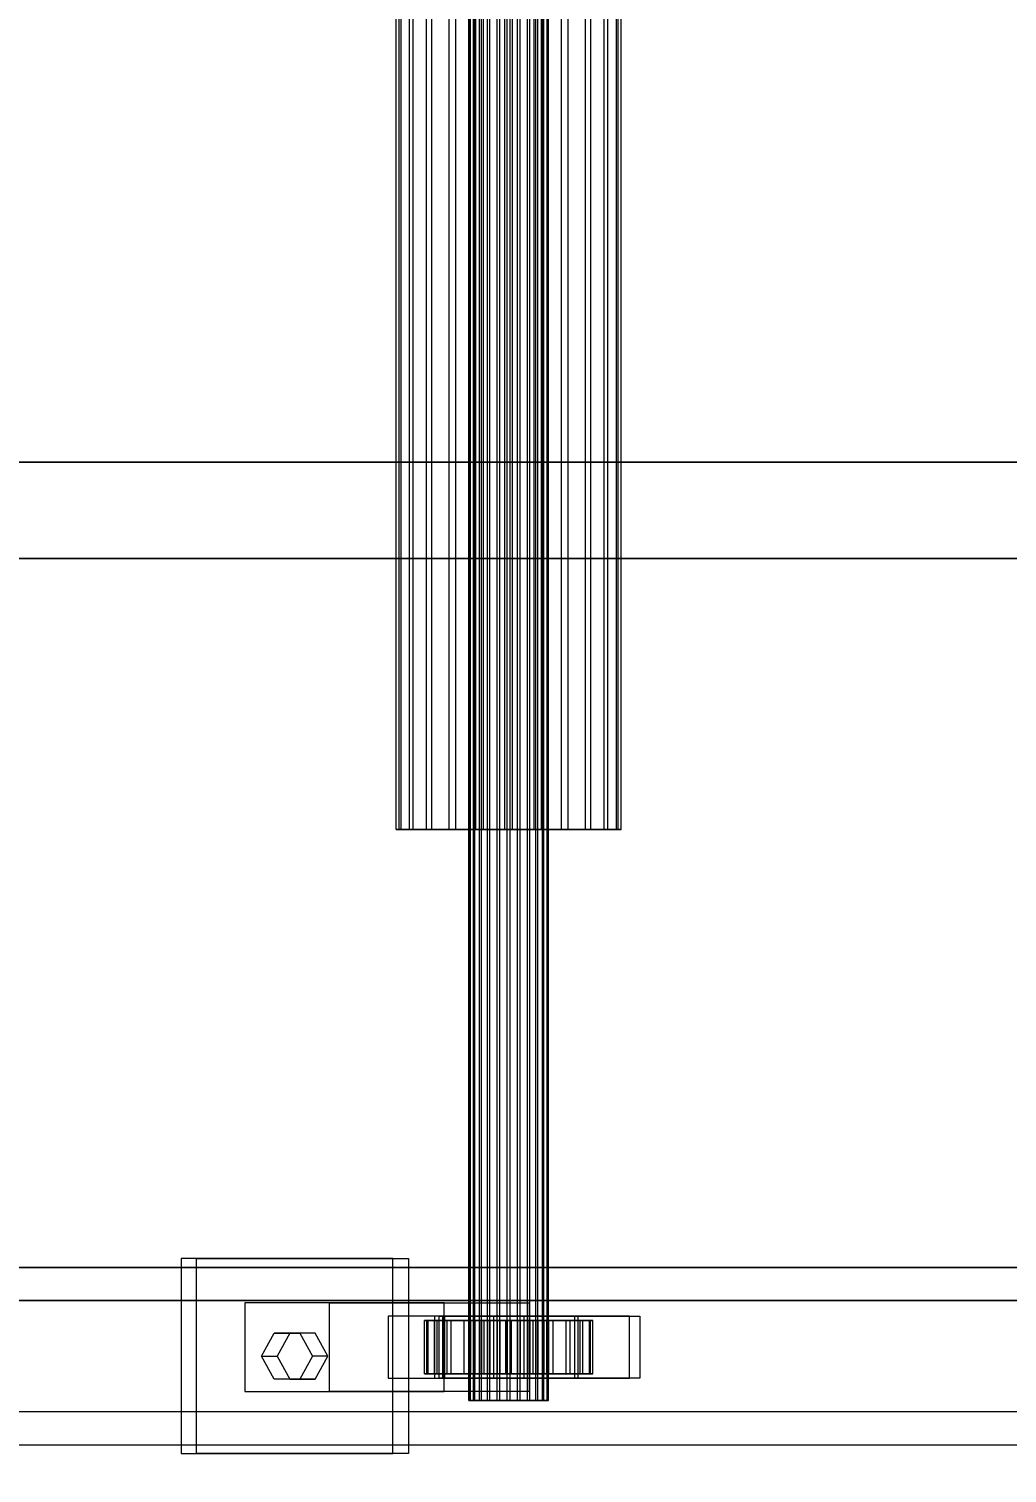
# Model space of a CAD drawing. Header units: millimetres. Extents: x -191664 to 191490, y -197311 to 10263.
# Drawn here: x 18682.6 to 18903.5, y -18456.4 to -18130.5 of the extents above; entities that cross this region are included whole.
import ezdxf

# ---------------------------------------------------------------- set-up
doc = ezdxf.new("R2010")
doc.units = ezdxf.units.MM
doc.layers.add('COTAS_INSTALACION_P', color=30, linetype='Continuous', lineweight=0)
doc.layers.add('superior_C02', color=7, linetype='Continuous', lineweight=0)
doc.dimstyles.new('PLANTA_100', dxfattribs={"dimtxt": 250, "dimasz": 150, "dimexe": 150, "dimexo": 80, "dimgap": 100, "dimtad": 1, "dimtih": 1, "dimtoh": 1, "dimdec": 1, "dimdsep": 46, "dimcen": 0.09, "dimclrd": 1, "dimclre": 1, "dimclrt": 1, "dimadec": 0, "dimazin": 0, "dimtfac": 1, "dimtdec": 4, "dimtofl": 0, "dimtmove": 0, "dimatfit": 3, "dimfxl": 1, "dimtolj": 1, "dimtzin": 0, "dimarcsym": 0})

# ---------------------------------------------------------------- blocks, each defined once
blk = doc.blocks.new('*D5')
at = {"layer": 'COTAS_INSTALACION_P', "color": 1, "lineweight": -2, "transparency": 16777216}
for p, q in [((-1000, -18080), (-1000, -25850)), ((60117.12, -18080), (60117.12, -25850)), ((-850, -25700), (59967.12, -25700))]:
    blk.add_line(p, q, dxfattribs=at)
at = {"layer": 'COTAS_INSTALACION_P', "color": 1, "transparency": 16777216}
for points in [[(-850, -25675), (-850, -25725), (-1000, -25700)], [(59967.12, -25675), (59967.12, -25725), (60117.12, -25700)]]:
    blk.add_solid(points, dxfattribs=at)
at = {"layer": 'Defpoints', "color": 0, "transparency": 16777216}
for p in [(-1000, -18000), (60117.12, -18000), (60117.12, -25700)]:
    blk.add_point(p, dxfattribs=at)

msp = doc.modelspace()

# ---------------------------------------------------------------- linework, layer by layer
at = {"layer": 'superior_C02', "color": 9, "true_color": 0xbac6cb}
for p, q in [((18781.94, -18440), (18781.94, -17560)), ((18782.17, -18440), (18782.17, -17560)), ((18782.33, -18440), (18782.33, -17560)), ((18782.99, -18440), (18782.99, -17560)), ((18783.31, -18440), (18783.31, -17560)), ((18784.36, -18440), (18784.36, -17560)), ((18784.8, -18440), (18784.8, -17560)), ((18786.17, -18440), (18786.17, -17560)), ((18786.71, -18440), (18786.71, -17560)), ((18788.31, -18440), (18788.31, -17560)), ((18788.91, -18440), (18788.91, -17560)), ((18790.63, -18440), (18790.63, -17560)), ((18791.25, -18440), (18791.25, -17560)), ((18792.96, -18440), (18792.96, -17560)), ((18793.57, -18440), (18793.57, -17560)), ((18795.16, -18440), (18795.16, -17560)), ((18795.71, -18440), (18795.71, -17560)), ((18797.08, -18440), (18797.08, -17560)), ((18797.52, -18440), (18797.52, -17560)), ((18798.57, -18440), (18798.57, -17560)), ((18798.88, -18440), (18798.88, -17560)), ((18799.55, -17560), (18799.55, -18440)), ((18799.71, -18440), (18799.71, -17560)), ((18799.93, -18440), (18799.93, -17560)), ((18782.33, -18440), (18781.94, -18440)), ((18781.94, -18440), (18782.17, -18440)), ((18782.17, -18440), (18782.99, -18440)), ((18783.31, -18440), (18782.33, -18440)), ((18782.99, -18440), (18784.36, -18440)), ((18784.8, -18440), (18783.31, -18440)), ((18784.36, -18440), (18786.17, -18440)), ((18786.71, -18440), (18784.8, -18440)), ((18786.17, -18440), (18788.31, -18440)), ((18788.91, -18440), (18786.71, -18440)), ((18788.31, -18440), (18790.63, -18440)), ((18791.25, -18440), (18788.91, -18440)), ((18790.63, -18440), (18792.96, -18440)), ((18793.57, -18440), (18791.25, -18440)), ((18792.96, -18440), (18795.16, -18440)), ((18795.71, -18440), (18793.57, -18440)), ((18795.16, -18440), (18797.08, -18440)), ((18797.52, -18440), (18795.71, -18440)), ((18797.08, -18440), (18798.57, -18440)), ((18798.88, -18440), (18797.52, -18440)), ((18798.57, -18440), (18799.55, -18440)), ((18799.71, -18440), (18798.88, -18440)), ((18799.55, -18440), (18799.93, -18440)), ((18799.93, -18440), (18799.71, -18440))]:
    msp.add_line(p, q, dxfattribs=at)
at = {"layer": 'superior_C02', "color": 252, "true_color": 0x83939a}
for p, q in [((18765.55, -18311.15), (18765.55, -17688.85)), ((18766.19, -18311.15), (18766.19, -17688.85)), ((18766.65, -18311.15), (18766.65, -17688.85)), ((18768.51, -18311.15), (18768.51, -17688.85)), ((18769.4, -18311.15), (18769.4, -17688.85)), ((18772.36, -18311.15), (18772.36, -17688.85)), ((18773.61, -18311.15), (18773.61, -17688.85)), ((18777.48, -18311.15), (18777.48, -17688.85)), ((18779.01, -18311.15), (18779.01, -17688.85)), ((18783.52, -18311.15), (18783.52, -17688.85)), ((18785.22, -18311.15), (18785.22, -17688.85)), ((18790.06, -18311.15), (18790.06, -17688.85)), ((18791.82, -18311.15), (18791.82, -17688.85)), ((18796.66, -18311.15), (18796.66, -17688.85)), ((18798.36, -18311.15), (18798.36, -17688.85)), ((18802.87, -18311.15), (18802.87, -17688.85)), ((18804.4, -18311.15), (18804.4, -17688.85)), ((18808.26, -18311.15), (18808.26, -17688.85)), ((18809.51, -18311.15), (18809.51, -17688.85)), ((18812.48, -18311.15), (18812.48, -17688.85)), ((18813.36, -18311.15), (18813.36, -17688.85)), ((18815.23, -17688.85), (18815.23, -18311.15)), ((18815.69, -18311.15), (18815.69, -17688.85)), ((18816.32, -18311.15), (18816.32, -17688.85)), ((18766.65, -18311.15), (18765.55, -18311.15)), ((18765.55, -18311.15), (18766.19, -18311.15)), ((18766.19, -18311.15), (18768.51, -18311.15)), ((18769.4, -18311.15), (18766.65, -18311.15)), ((18768.51, -18311.15), (18772.36, -18311.15)), ((18773.61, -18311.15), (18769.4, -18311.15)), ((18772.36, -18311.15), (18777.48, -18311.15)), ((18779.01, -18311.15), (18773.61, -18311.15)), ((18777.48, -18311.15), (18783.52, -18311.15)), ((18785.22, -18311.15), (18779.01, -18311.15)), ((18783.52, -18311.15), (18790.06, -18311.15)), ((18791.82, -18311.15), (18785.22, -18311.15)), ((18790.06, -18311.15), (18796.66, -18311.15)), ((18798.36, -18311.15), (18791.82, -18311.15)), ((18796.66, -18311.15), (18802.87, -18311.15)), ((18804.4, -18311.15), (18798.36, -18311.15)), ((18802.87, -18311.15), (18808.26, -18311.15)), ((18809.51, -18311.15), (18804.4, -18311.15)), ((18808.26, -18311.15), (18812.48, -18311.15)), ((18813.36, -18311.15), (18809.51, -18311.15)), ((18812.48, -18311.15), (18815.23, -18311.15)), ((18815.69, -18311.15), (18813.36, -18311.15)), ((18815.23, -18311.15), (18816.32, -18311.15)), ((18816.32, -18311.15), (18815.69, -18311.15))]:
    msp.add_line(p, q, dxfattribs=at)
at = {"layer": 'superior_C02', "color": 139, "true_color": 0x345e4e}
for p, q in [((18992.63, -18228.3), (18054.94, -18228.3)), ((18056.68, -18228.3), (18994.38, -18228.3))]:
    msp.add_line(p, q, dxfattribs=at)
at = {"layer": 'superior_C02', "color": 251, "true_color": 0x586d65}
for p, q in [((25411.09, -18250), (16335.43, -18250)), ((16336.9, -18250), (25412.56, -18250))]:
    msp.add_line(p, q, dxfattribs=at)
at = {"layer": 'superior_C02', "color": 139, "true_color": 0x354b57}
for p, q in [((18959.89, -18410), (17812.29, -18410)), ((17823.98, -18410), (18971.58, -18410)), ((19013.96, -18410), (17866.36, -18410)), ((17880.97, -18410), (19028.58, -18410)), ((18764.8, -18408), (18716.99, -18408)), ((18716.99, -18408), (18716.99, -18452)), ((18720.49, -18408), (18716.99, -18408)), ((18720.49, -18452), (18720.49, -18408)), ((18720.49, -18408), (18768.31, -18408)), ((18764.8, -18452), (18764.8, -18408)), ((18764.8, -18408), (18768.31, -18408)), ((18768.31, -18408), (18768.31, -18452)), ((19019.18, -18417.5), (17816.05, -18417.5)), ((17820.22, -18417.5), (19023.36, -18417.5)), ((18750.46, -18418), (18731.33, -18418)), ((18731.33, -18418), (18731.33, -18438)), ((18776.41, -18418), (18731.33, -18418)), ((18750.46, -18438), (18750.46, -18418)), ((18750.46, -18418), (18795.53, -18418)), ((18776.41, -18438), (18776.41, -18418)), ((18776.41, -18418), (18795.53, -18418)), ((18795.53, -18418), (18795.53, -18438)), ((18775.24, -18421), (18763.76, -18421)), ((18763.76, -18421), (18763.76, -18435)), ((18776.04, -18421), (18763.76, -18421)), ((18818.2, -18421), (18774.2, -18421)), ((18774.2, -18421), (18774.2, -18435)), ((18776.54, -18421), (18774.2, -18421)), ((18775.24, -18435), (18775.24, -18421)), ((18775.24, -18421), (18787.51, -18421)), ((18776.04, -18435), (18776.04, -18421)), ((18776.04, -18421), (18787.51, -18421)), ((18776.54, -18435), (18776.54, -18421)), ((18776.54, -18421), (18820.53, -18421)), ((18787.51, -18421), (18787.51, -18435)), ((18805.84, -18421), (18794.36, -18421)), ((18794.36, -18421), (18794.36, -18435)), ((18806.64, -18421), (18794.36, -18421)), ((18805.84, -18435), (18805.84, -18421)), ((18805.84, -18421), (18818.12, -18421)), ((18806.64, -18435), (18806.64, -18421)), ((18806.64, -18421), (18818.12, -18421)), ((18818.12, -18421), (18818.12, -18435)), ((18818.2, -18435), (18818.2, -18421)), ((18818.2, -18421), (18820.53, -18421)), ((18820.53, -18421), (18820.53, -18435)), ((18763.76, -18435), (18775.24, -18435)), ((18763.76, -18435), (18776.04, -18435)), ((18774.2, -18435), (18818.2, -18435)), ((18774.2, -18435), (18776.54, -18435)), ((18787.51, -18435), (18775.24, -18435)), ((18787.51, -18435), (18776.04, -18435)), ((18820.53, -18435), (18776.54, -18435)), ((18794.36, -18435), (18805.84, -18435)), ((18794.36, -18435), (18806.64, -18435)), ((18818.12, -18435), (18805.84, -18435)), ((18818.12, -18435), (18806.64, -18435)), ((18820.53, -18435), (18818.2, -18435)), ((18731.33, -18438), (18750.46, -18438)), ((18731.33, -18438), (18776.41, -18438)), ((18795.53, -18438), (18750.46, -18438)), ((18795.53, -18438), (18776.41, -18438)), ((17816.05, -18442.5), (19019.18, -18442.5)), ((17820.22, -18442.5), (19023.36, -18442.5)), ((17812.29, -18450), (18959.89, -18450)), ((17823.98, -18450), (18971.58, -18450)), ((17866.36, -18450), (19013.96, -18450)), ((17880.97, -18450), (19028.58, -18450)), ((18716.99, -18452), (18764.8, -18452)), ((18716.99, -18452), (18720.49, -18452)), ((18768.31, -18452), (18720.49, -18452)), ((18768.31, -18452), (18764.8, -18452))]:
    msp.add_line(p, q, dxfattribs=at)
at = {"layer": 'superior_C02', "color": 155, "true_color": 0x617580}
for p, q in [((18772.43, -18422), (18771.95, -18422)), ((18771.95, -18422), (18781.94, -18422)), ((18771.95, -18434), (18771.95, -18422)), ((18771.95, -18422), (18772.77, -18422)), ((18774.16, -18422), (18772.43, -18422)), ((18772.43, -18422), (18782.17, -18422)), ((18772.43, -18434), (18772.43, -18422)), ((18772.77, -18422), (18782.33, -18422)), ((18772.77, -18434), (18772.77, -18422)), ((18772.77, -18422), (18774.82, -18422)), ((18777.04, -18422), (18774.16, -18422)), ((18774.16, -18422), (18782.99, -18422)), ((18774.16, -18434), (18774.16, -18422)), ((18774.82, -18422), (18783.31, -18422)), ((18774.82, -18434), (18774.82, -18422)), ((18774.82, -18422), (18777.98, -18422)), ((18780.87, -18422), (18777.04, -18422)), ((18777.04, -18422), (18784.36, -18422)), ((18777.04, -18434), (18777.04, -18422)), ((18777.98, -18422), (18784.8, -18422)), ((18777.98, -18434), (18777.98, -18422)), ((18777.98, -18422), (18782.02, -18422)), ((18785.39, -18422), (18780.87, -18422)), ((18780.87, -18422), (18786.17, -18422)), ((18780.87, -18434), (18780.87, -18422)), ((18781.94, -18422), (18782.17, -18422)), ((18781.94, -18422), (18781.94, -18434)), ((18782.33, -18422), (18781.94, -18422)), ((18782.02, -18422), (18786.71, -18422)), ((18782.02, -18434), (18782.02, -18422)), ((18782.02, -18422), (18786.66, -18422)), ((18782.17, -18422), (18782.99, -18422)), ((18782.17, -18422), (18782.17, -18434)), ((18782.33, -18422), (18782.33, -18434)), ((18783.31, -18422), (18782.33, -18422)), ((18782.99, -18422), (18784.36, -18422)), ((18782.99, -18422), (18782.99, -18434)), ((18783.31, -18422), (18783.31, -18434)), ((18784.8, -18422), (18783.31, -18422)), ((18784.36, -18422), (18786.17, -18422)), ((18784.36, -18422), (18784.36, -18434)), ((18784.8, -18422), (18784.8, -18434)), ((18786.71, -18422), (18784.8, -18422)), ((18790.28, -18422), (18785.39, -18422)), ((18785.39, -18422), (18788.31, -18422)), ((18785.39, -18434), (18785.39, -18422)), ((18786.17, -18422), (18788.31, -18422)), ((18786.17, -18422), (18786.17, -18434)), ((18786.66, -18422), (18788.91, -18422)), ((18786.66, -18434), (18786.66, -18422)), ((18786.66, -18422), (18791.6, -18422)), ((18786.71, -18422), (18786.71, -18434)), ((18788.91, -18422), (18786.71, -18422)), ((18788.31, -18422), (18790.63, -18422)), ((18788.31, -18422), (18788.31, -18434)), ((18788.91, -18422), (18788.91, -18434)), ((18791.25, -18422), (18788.91, -18422)), ((18795.21, -18422), (18790.28, -18422)), ((18790.28, -18422), (18790.63, -18422)), ((18790.28, -18434), (18790.28, -18422)), ((18790.63, -18422), (18792.96, -18422)), ((18790.63, -18422), (18790.63, -18434)), ((18791.6, -18422), (18791.25, -18422)), ((18791.25, -18422), (18791.25, -18434)), ((18793.57, -18422), (18791.25, -18422)), ((18791.6, -18434), (18791.6, -18422)), ((18791.6, -18422), (18796.49, -18422)), ((18795.21, -18422), (18792.96, -18422)), ((18792.96, -18422), (18795.16, -18422)), ((18792.96, -18422), (18792.96, -18434)), ((18796.49, -18422), (18793.57, -18422)), ((18793.57, -18422), (18793.57, -18434)), ((18795.71, -18422), (18793.57, -18422)), ((18799.86, -18422), (18795.16, -18422)), ((18795.16, -18422), (18797.08, -18422)), ((18795.16, -18422), (18795.16, -18434)), ((18799.86, -18422), (18795.21, -18422)), ((18795.21, -18434), (18795.21, -18422)), ((18801.01, -18422), (18795.71, -18422)), ((18795.71, -18422), (18795.71, -18434)), ((18797.52, -18422), (18795.71, -18422)), ((18796.49, -18434), (18796.49, -18422)), ((18796.49, -18422), (18801.01, -18422)), ((18803.9, -18422), (18797.08, -18422)), ((18797.08, -18422), (18798.57, -18422)), ((18797.08, -18422), (18797.08, -18434)), ((18804.83, -18422), (18797.52, -18422)), ((18797.52, -18422), (18797.52, -18434)), ((18798.88, -18422), (18797.52, -18422)), ((18807.05, -18422), (18798.57, -18422)), ((18798.57, -18422), (18799.55, -18422)), ((18798.57, -18422), (18798.57, -18434)), ((18807.71, -18422), (18798.88, -18422)), ((18798.88, -18422), (18798.88, -18434)), ((18799.71, -18422), (18798.88, -18422)), ((18799.55, -18422), (18809.11, -18422)), ((18799.55, -18434), (18799.55, -18422)), ((18799.55, -18422), (18799.93, -18422)), ((18809.45, -18422), (18799.71, -18422)), ((18799.71, -18422), (18799.71, -18434)), ((18799.93, -18422), (18799.71, -18422)), ((18803.9, -18422), (18799.86, -18422)), ((18799.86, -18434), (18799.86, -18422)), ((18809.93, -18422), (18799.93, -18422)), ((18799.93, -18422), (18799.93, -18434)), ((18801.01, -18434), (18801.01, -18422)), ((18801.01, -18422), (18804.83, -18422)), ((18807.05, -18422), (18803.9, -18422)), ((18803.9, -18434), (18803.9, -18422)), ((18804.83, -18434), (18804.83, -18422)), ((18804.83, -18422), (18807.71, -18422)), ((18809.11, -18422), (18807.05, -18422)), ((18807.05, -18434), (18807.05, -18422)), ((18807.71, -18434), (18807.71, -18422)), ((18807.71, -18422), (18809.45, -18422)), ((18809.11, -18422), (18809.11, -18434)), ((18809.93, -18422), (18809.11, -18422)), ((18809.45, -18434), (18809.45, -18422)), ((18809.45, -18422), (18809.93, -18422)), ((18809.93, -18434), (18809.93, -18422)), ((18781.94, -18434), (18771.95, -18434)), ((18771.95, -18434), (18772.43, -18434)), ((18772.77, -18434), (18771.95, -18434)), ((18782.17, -18434), (18772.43, -18434)), ((18772.43, -18434), (18774.16, -18434)), ((18782.33, -18434), (18772.77, -18434)), ((18774.82, -18434), (18772.77, -18434)), ((18782.99, -18434), (18774.16, -18434)), ((18774.16, -18434), (18777.04, -18434)), ((18783.31, -18434), (18774.82, -18434)), ((18777.98, -18434), (18774.82, -18434)), ((18784.36, -18434), (18777.04, -18434)), ((18777.04, -18434), (18780.87, -18434)), ((18784.8, -18434), (18777.98, -18434)), ((18782.02, -18434), (18777.98, -18434)), ((18786.17, -18434), (18780.87, -18434)), ((18780.87, -18434), (18785.39, -18434)), ((18782.17, -18434), (18781.94, -18434)), ((18781.94, -18434), (18782.33, -18434)), ((18786.71, -18434), (18782.02, -18434)), ((18786.66, -18434), (18782.02, -18434)), ((18782.99, -18434), (18782.17, -18434)), ((18782.33, -18434), (18783.31, -18434)), ((18784.36, -18434), (18782.99, -18434)), ((18783.31, -18434), (18784.8, -18434)), ((18786.17, -18434), (18784.36, -18434)), ((18784.8, -18434), (18786.71, -18434)), ((18788.31, -18434), (18785.39, -18434)), ((18785.39, -18434), (18790.28, -18434)), ((18788.31, -18434), (18786.17, -18434)), ((18788.91, -18434), (18786.66, -18434)), ((18791.6, -18434), (18786.66, -18434)), ((18786.71, -18434), (18788.91, -18434)), ((18790.63, -18434), (18788.31, -18434)), ((18788.91, -18434), (18791.25, -18434)), ((18790.63, -18434), (18790.28, -18434)), ((18790.28, -18434), (18795.21, -18434)), ((18792.96, -18434), (18790.63, -18434)), ((18791.25, -18434), (18791.6, -18434)), ((18791.25, -18434), (18793.57, -18434)), ((18796.49, -18434), (18791.6, -18434)), ((18795.16, -18434), (18792.96, -18434)), ((18792.96, -18434), (18795.21, -18434)), ((18793.57, -18434), (18796.49, -18434)), ((18793.57, -18434), (18795.71, -18434)), ((18797.08, -18434), (18795.16, -18434)), ((18795.16, -18434), (18799.86, -18434)), ((18795.21, -18434), (18799.86, -18434)), ((18795.71, -18434), (18801.01, -18434)), ((18795.71, -18434), (18797.52, -18434)), ((18801.01, -18434), (18796.49, -18434)), ((18798.57, -18434), (18797.08, -18434)), ((18797.08, -18434), (18803.9, -18434)), ((18797.52, -18434), (18804.83, -18434)), ((18797.52, -18434), (18798.88, -18434)), ((18799.55, -18434), (18798.57, -18434)), ((18798.57, -18434), (18807.05, -18434)), ((18798.88, -18434), (18807.71, -18434)), ((18798.88, -18434), (18799.71, -18434)), ((18809.11, -18434), (18799.55, -18434)), ((18799.93, -18434), (18799.55, -18434)), ((18799.71, -18434), (18809.45, -18434)), ((18799.71, -18434), (18799.93, -18434)), ((18799.86, -18434), (18803.9, -18434)), ((18799.93, -18434), (18809.93, -18434)), ((18804.83, -18434), (18801.01, -18434)), ((18803.9, -18434), (18807.05, -18434)), ((18807.71, -18434), (18804.83, -18434)), ((18807.05, -18434), (18809.11, -18434)), ((18809.45, -18434), (18807.71, -18434)), ((18809.11, -18434), (18809.93, -18434)), ((18809.93, -18434), (18809.45, -18434))]:
    msp.add_line(p, q, dxfattribs=at)
at = {"layer": 'superior_C02', "color": 9, "true_color": 0xbdc8cc}
for p, q in [((18735.16, -18430), (18738.02, -18424.8)), ((18738.02, -18424.8), (18743.76, -18424.8)), ((18741.53, -18424.8), (18738.02, -18424.8)), ((18741.53, -18424.8), (18738.66, -18430)), ((18747.27, -18424.8), (18741.53, -18424.8)), ((18743.76, -18424.8), (18746.63, -18430)), ((18747.27, -18424.8), (18743.76, -18424.8)), ((18750.14, -18430), (18747.27, -18424.8)), ((18738.02, -18435.2), (18735.16, -18430)), ((18735.16, -18430), (18738.66, -18430)), ((18738.66, -18430), (18741.53, -18435.2)), ((18746.63, -18430), (18743.76, -18435.2)), ((18750.14, -18430), (18746.63, -18430)), ((18747.27, -18435.2), (18750.14, -18430)), ((18743.76, -18435.2), (18738.02, -18435.2)), ((18741.53, -18435.2), (18738.02, -18435.2)), ((18741.53, -18435.2), (18747.27, -18435.2)), ((18747.27, -18435.2), (18743.76, -18435.2))]:
    msp.add_line(p, q, dxfattribs=at)

# ---------------------------------------------------------------- dimensions: what is measured, and where the dimension line sits
at = {"layer": 'COTAS_INSTALACION_P'}
dim = msp.add_aligned_dim(p1=(-1000, -18000), p2=(60117.12, -18000), distance=-7700, text='<> P', dimstyle='PLANTA_100', dxfattribs=at)
dim.commit()
dim.dimension.update_dxf_attribs({"geometry": '*D5', "text_midpoint": (29558.56, -25700)})

doc.saveas('drawing.dxf')
